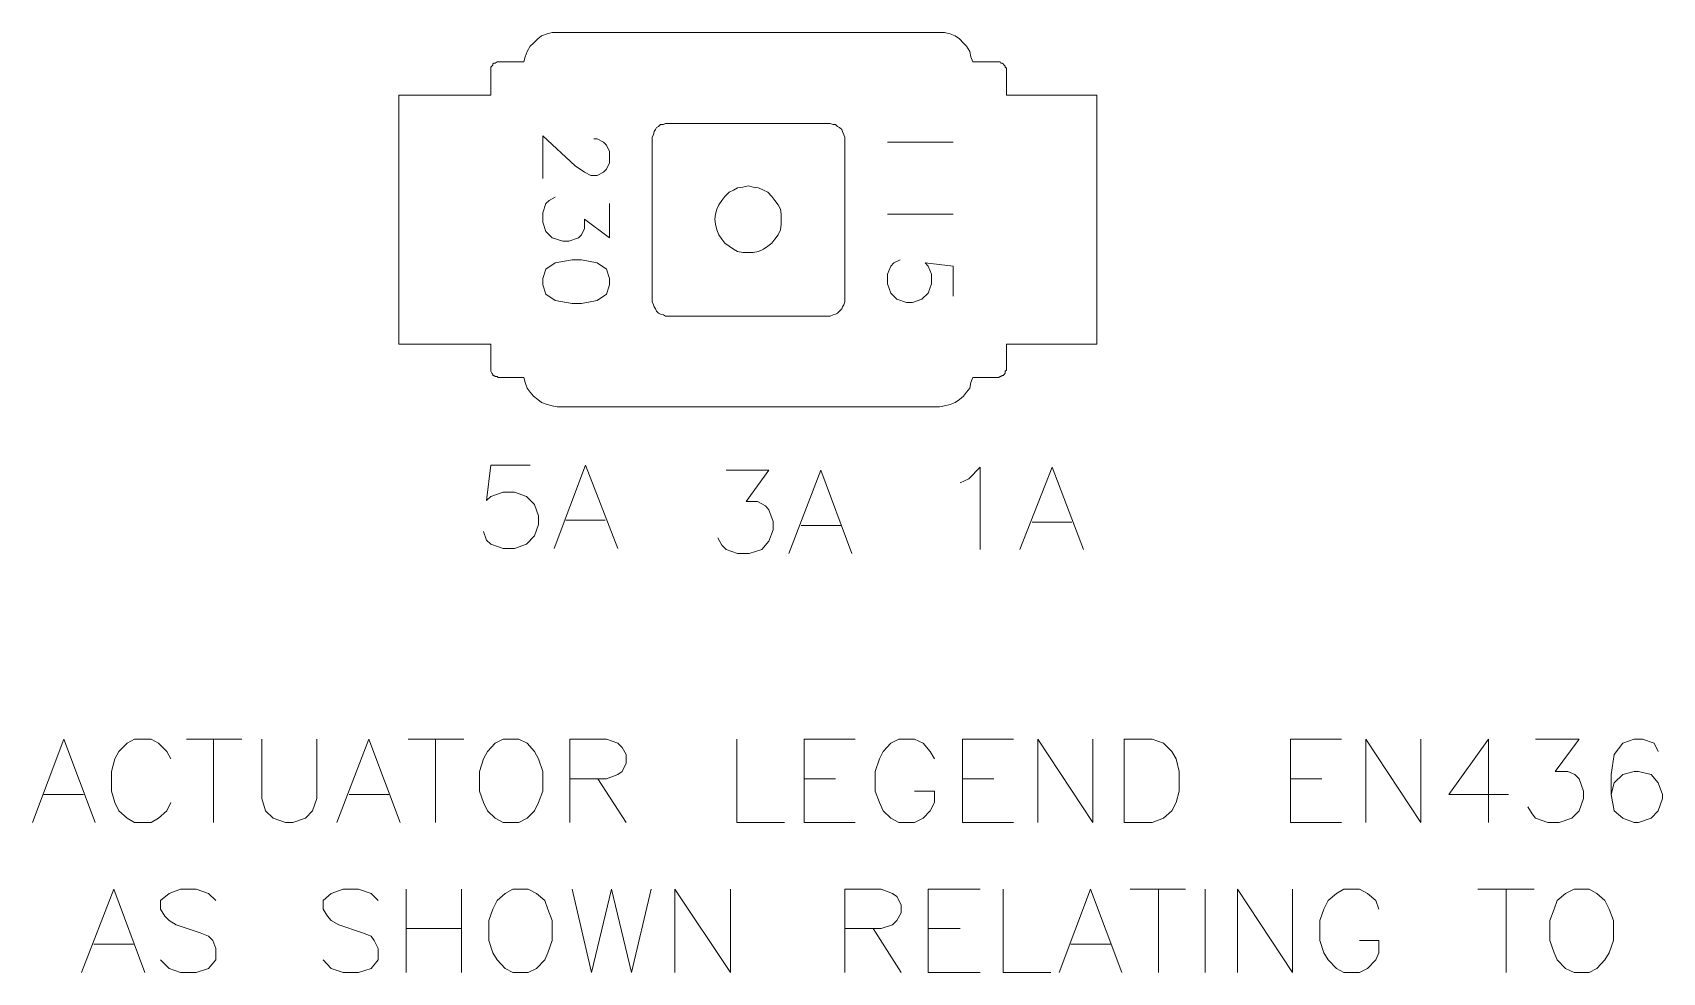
# Model space of a CAD drawing. Header units: millimetres. Extents: x 20 to 2064, y 18 to 2964.
# Drawn here: x 497 to 1045, y 390 to 706 of the extents above; entities that cross this region are included whole.
import ezdxf

# ---------------------------------------------------------------- set-up
doc = ezdxf.new("R2010")
doc.units = ezdxf.units.MM
doc.header["$MEASUREMENT"] = 0
doc.layers.get('0').update_dxf_attribs({"linetype": 'CONTINUOUS'})

msp = doc.modelspace()

# ---------------------------------------------------------------- linework, layer by layer
at = {"color": 0, "linetype": 'Continuous', "lineweight": 20, "true_color": 0x000007}
for points in [[(664.46, 701.41), (665.51, 702.46)], [(665.51, 702.46), (666.95, 703.91)], [(665.51, 702.46), (665.51, 702.46)], [(666.95, 703.91), (668.27, 704.96)], [(666.95, 703.91), (666.95, 703.91)], [(668.27, 704.96), (670.11, 705.61)], [(668.27, 704.96), (668.27, 704.96)], [(670.11, 705.61), (671.82, 706.01)], [(670.11, 705.61), (670.11, 705.61)], [(671.82, 706.01), (671.82, 706.01)], [(671.82, 706.01), (673.53, 706.01)], [(673.53, 706.01), (673.53, 706.01)], [(673.53, 706.01), (802.13, 706.01)], [(802.13, 706.01), (802.13, 706.01)], [(802.13, 706.01), (803.84, 706.01)], [(803.84, 706.01), (803.84, 706.01)], [(803.84, 706.01), (805.68, 705.61)], [(805.68, 705.61), (805.68, 705.61)], [(805.68, 705.61), (807.39, 704.96)], [(807.39, 704.96), (807.39, 704.96)], [(807.39, 704.96), (808.84, 703.91)], [(808.84, 703.91), (808.84, 703.91)], [(808.84, 703.91), (810.16, 702.46)], [(810.16, 702.46), (810.16, 702.46)], [(810.16, 702.46), (811.21, 701.41)], [(662.35, 696.15), (662.75, 697.86)], [(662.75, 697.86), (663.4, 699.7)], [(662.75, 697.86), (662.75, 697.86)], [(663.4, 699.7), (664.46, 701.41)], [(663.4, 699.7), (663.4, 699.7)], [(664.46, 701.41), (664.46, 701.41)], [(811.21, 701.41), (811.21, 701.41)], [(811.21, 701.41), (812.26, 699.7)], [(812.26, 699.7), (812.26, 699.7)], [(812.26, 699.7), (812.65, 697.86)], [(812.65, 697.86), (812.65, 697.86)], [(812.65, 697.86), (813.31, 696.15)], [(651.18, 694.44), (651.57, 694.7)], [(651.18, 694.04), (651.18, 694.44)], [(651.18, 694.44), (651.18, 694.44)], [(651.18, 693.39), (651.18, 694.04)], [(651.18, 694.04), (651.18, 694.04)], [(651.18, 684.97), (651.18, 693.39)], [(651.18, 693.39), (651.18, 693.39)], [(651.57, 694.7), (651.83, 695.1)], [(651.57, 694.7), (651.57, 694.7)], [(651.83, 695.49), (652.23, 695.75)], [(651.83, 695.1), (651.83, 695.49)], [(651.83, 695.49), (651.83, 695.49)], [(651.83, 695.1), (651.83, 695.1)], [(652.23, 695.75), (652.23, 695.75)], [(652.23, 695.75), (652.62, 695.75)], [(652.62, 695.75), (653.28, 696.15)], [(652.62, 695.75), (652.62, 695.75)], [(653.28, 696.15), (653.28, 696.15)], [(653.28, 696.15), (653.67, 696.15)], [(653.67, 696.15), (653.67, 696.15)], [(653.67, 696.15), (653.94, 696.15)], [(653.94, 696.15), (653.94, 696.15)], [(653.94, 696.15), (662.35, 696.15)], [(662.35, 696.15), (662.35, 696.15)], [(813.31, 696.15), (813.31, 696.15)], [(813.31, 696.15), (821.73, 696.15)], [(821.73, 696.15), (821.73, 696.15)], [(821.73, 696.15), (822.12, 696.15)], [(822.12, 696.15), (822.12, 696.15)], [(822.12, 696.15), (822.52, 696.15)], [(822.52, 696.15), (822.52, 696.15)], [(822.52, 696.15), (822.78, 695.75)], [(822.78, 695.75), (822.78, 695.75)], [(822.78, 695.75), (823.17, 695.75)], [(823.17, 695.75), (823.17, 695.75)], [(823.17, 695.75), (823.57, 695.49)], [(823.57, 695.49), (823.57, 695.49)], [(823.57, 695.49), (823.83, 695.1)], [(823.83, 695.1), (823.83, 695.1)], [(823.83, 695.1), (824.23, 694.7)], [(824.23, 694.7), (824.23, 694.7)], [(824.23, 694.7), (824.23, 694.44)], [(824.23, 694.44), (824.23, 694.44)], [(824.23, 694.44), (824.62, 694.04)], [(824.62, 694.04), (824.62, 694.04)], [(824.62, 694.04), (824.62, 693.39)], [(824.62, 693.39), (824.62, 693.39)], [(824.62, 693.39), (824.62, 684.97)], [(620.27, 684.97), (651.18, 684.97)], [(620.27, 601.21), (620.27, 684.97)], [(620.27, 684.97), (620.27, 684.97)], [(651.18, 684.97), (651.18, 684.97)], [(824.62, 684.97), (824.62, 684.97)], [(824.62, 684.97), (855, 684.97)], [(855, 684.97), (855, 684.97)], [(855, 684.97), (855, 601.21)], [(706.93, 674.06), (707.59, 674.45)], [(707.59, 674.45), (708.24, 675.11)], [(707.59, 674.45), (707.59, 674.45)], [(708.24, 675.11), (708.24, 675.11)], [(708.24, 675.11), (709.3, 675.11)], [(709.3, 675.11), (709.95, 675.5)], [(709.3, 675.11), (709.3, 675.11)], [(709.95, 675.5), (709.95, 675.5)], [(709.95, 675.5), (711.01, 675.5)], [(711.01, 675.5), (711.01, 675.5)], [(711.01, 675.5), (764.66, 675.5)], [(764.66, 675.5), (764.66, 675.5)], [(764.66, 675.5), (765.31, 675.5)], [(765.31, 675.5), (765.31, 675.5)], [(765.31, 675.5), (766.37, 675.11)], [(766.37, 675.11), (766.37, 675.11)], [(766.37, 675.11), (767.16, 675.11)], [(767.16, 675.11), (767.16, 675.11)], [(767.16, 675.11), (767.81, 674.45)], [(767.81, 674.45), (767.81, 674.45)], [(767.81, 674.45), (768.47, 674.06)], [(679.58, 661.17), (668.66, 671.29)], [(668.66, 671.29), (668.66, 671.29)], [(668.66, 671.29), (668.66, 656.96)], [(685.89, 670.24), (686.94, 670.24)], [(686.94, 670.24), (686.94, 670.24)], [(686.94, 670.24), (689.05, 669.19)], [(689.05, 669.19), (689.05, 669.19)], [(689.05, 669.19), (690.1, 668.14)], [(705.48, 670.9), (705.88, 671.69)], [(705.48, 669.85), (705.48, 670.9)], [(705.48, 670.9), (705.48, 670.9)], [(705.48, 616.33), (705.48, 669.85)], [(705.48, 669.85), (705.48, 669.85)], [(705.88, 671.69), (706.14, 672.74)], [(705.88, 671.69), (705.88, 671.69)], [(706.14, 672.74), (706.54, 673.4)], [(706.14, 672.74), (706.14, 672.74)], [(706.54, 673.4), (706.93, 674.06)], [(706.54, 673.4), (706.54, 673.4)], [(706.93, 674.06), (706.93, 674.06)], [(768.47, 674.06), (768.47, 674.06)], [(768.47, 674.06), (769.26, 673.4)], [(769.26, 673.4), (769.26, 673.4)], [(769.26, 673.4), (769.52, 672.74)], [(769.52, 672.74), (769.52, 672.74)], [(769.52, 672.74), (769.92, 671.69)], [(769.92, 671.69), (769.92, 671.69)], [(769.92, 671.69), (770.31, 670.9)], [(770.31, 670.9), (770.31, 670.9)], [(770.31, 670.9), (770.31, 669.85)], [(770.31, 669.85), (770.31, 669.85)], [(770.31, 669.85), (770.31, 616.33)], [(806.74, 669.19), (784.64, 669.19)], [(784.64, 669.19), (784.64, 669.19)], [(690.1, 668.14), (690.1, 668.14)], [(690.1, 668.14), (691.15, 666.03)], [(691.15, 666.03), (691.15, 666.03)], [(691.15, 666.03), (691.15, 662.22)], [(682.73, 659.06), (679.58, 661.17)], [(679.58, 661.17), (679.58, 661.17)], [(684.84, 658.01), (682.73, 659.06)], [(682.73, 659.06), (682.73, 659.06)], [(686.94, 658.01), (684.84, 658.01)], [(684.84, 658.01), (684.84, 658.01)], [(689.05, 659.06), (686.94, 658.01)], [(686.94, 658.01), (686.94, 658.01)], [(690.1, 660.12), (689.05, 659.06)], [(689.05, 659.06), (689.05, 659.06)], [(691.15, 662.22), (690.1, 660.12)], [(690.1, 660.12), (690.1, 660.12)], [(691.15, 662.22), (691.15, 662.22)], [(668.66, 656.96), (668.66, 656.96)], [(732.83, 653.02), (731.39, 652.36)], [(734.15, 653.81), (732.83, 653.02)], [(732.83, 653.02), (732.83, 653.02)], [(735.99, 654.07), (734.15, 653.81)], [(734.15, 653.81), (734.15, 653.81)], [(737.7, 654.46), (735.99, 654.07)], [(735.99, 654.07), (735.99, 654.07)], [(739.41, 654.07), (737.7, 654.46)], [(737.7, 654.46), (737.7, 654.46)], [(741.25, 653.81), (739.41, 654.07)], [(739.41, 654.07), (739.41, 654.07)], [(742.96, 653.02), (741.25, 653.81)], [(741.25, 653.81), (741.25, 653.81)], [(744.41, 652.36), (742.96, 653.02)], [(742.96, 653.02), (742.96, 653.02)], [(668.66, 645.39), (669.72, 648.55)], [(669.72, 648.55), (670.77, 649.6)], [(669.72, 648.55), (669.72, 648.55)], [(670.77, 649.6), (672.87, 650.65)], [(670.77, 649.6), (670.77, 649.6)], [(672.87, 650.65), (672.87, 650.65)], [(691.15, 648.55), (691.15, 636.97)], [(727.84, 648.15), (727.18, 646.7)], [(728.89, 649.6), (727.84, 648.15)], [(727.84, 648.15), (727.84, 648.15)], [(729.94, 650.91), (728.89, 649.6)], [(728.89, 649.6), (728.89, 649.6)], [(731.39, 652.36), (729.94, 650.91)], [(729.94, 650.91), (729.94, 650.91)], [(731.39, 652.36), (731.39, 652.36)], [(745.72, 650.91), (744.41, 652.36)], [(744.41, 652.36), (744.41, 652.36)], [(746.77, 649.6), (745.72, 650.91)], [(745.72, 650.91), (745.72, 650.91)], [(747.83, 648.15), (746.77, 649.6)], [(746.77, 649.6), (746.77, 649.6)], [(748.61, 646.7), (747.83, 648.15)], [(747.83, 648.15), (747.83, 648.15)], [(668.66, 642.23), (668.66, 645.39)], [(668.66, 645.39), (668.66, 645.39)], [(669.72, 639.08), (668.66, 642.23)], [(668.66, 642.23), (668.66, 642.23)], [(691.15, 636.97), (682.73, 643.29)], [(682.73, 643.29), (682.73, 643.29)], [(682.73, 643.29), (682.73, 640.13)], [(726.79, 644.99), (726.52, 643.29)], [(726.52, 643.29), (726.52, 643.29)], [(726.52, 643.29), (726.79, 641.58)], [(727.18, 646.7), (726.79, 644.99)], [(726.79, 644.99), (726.79, 644.99)], [(726.79, 641.58), (726.79, 641.58)], [(726.79, 641.58), (727.18, 639.73)], [(727.18, 646.7), (727.18, 646.7)], [(748.88, 644.99), (748.61, 646.7)], [(748.61, 646.7), (748.61, 646.7)], [(748.61, 639.73), (748.88, 641.58)], [(748.88, 643.29), (748.88, 644.99)], [(748.88, 644.99), (748.88, 644.99)], [(748.88, 641.58), (748.88, 643.29)], [(748.88, 643.29), (748.88, 643.29)], [(748.88, 641.58), (748.88, 641.58)], [(806.74, 644.99), (784.64, 644.99)], [(784.64, 644.99), (784.64, 644.99)], [(671.82, 636.97), (669.72, 639.08)], [(669.72, 639.08), (669.72, 639.08)], [(675.37, 635.92), (671.82, 636.97)], [(671.82, 636.97), (671.82, 636.97)], [(680.63, 636.97), (677.47, 635.92)], [(681.68, 638.03), (680.63, 636.97)], [(680.63, 636.97), (680.63, 636.97)], [(682.73, 640.13), (681.68, 638.03)], [(681.68, 638.03), (681.68, 638.03)], [(682.73, 640.13), (682.73, 640.13)], [(691.15, 636.97), (691.15, 636.97)], [(727.18, 639.73), (727.18, 639.73)], [(727.18, 639.73), (727.84, 638.03)], [(727.84, 638.03), (727.84, 638.03)], [(727.84, 638.03), (728.89, 636.58)], [(728.89, 636.58), (728.89, 636.58)], [(728.89, 636.58), (729.94, 635.26)], [(745.72, 635.26), (746.77, 636.58)], [(746.77, 636.58), (747.83, 638.03)], [(746.77, 636.58), (746.77, 636.58)], [(747.83, 638.03), (748.61, 639.73)], [(747.83, 638.03), (747.83, 638.03)], [(748.61, 639.73), (748.61, 639.73)], [(677.47, 635.92), (675.37, 635.92)], [(675.37, 635.92), (675.37, 635.92)], [(677.47, 635.92), (677.47, 635.92)], [(729.94, 635.26), (729.94, 635.26)], [(729.94, 635.26), (731.39, 634.21)], [(731.39, 634.21), (731.39, 634.21)], [(731.39, 634.21), (732.83, 633.16)], [(732.83, 633.16), (732.83, 633.16)], [(732.83, 633.16), (734.15, 632.37)], [(734.15, 632.37), (734.15, 632.37)], [(734.15, 632.37), (735.99, 632.11)], [(735.99, 632.11), (735.99, 632.11)], [(735.99, 632.11), (737.7, 632.11)], [(737.7, 632.11), (737.7, 632.11)], [(737.7, 632.11), (739.41, 632.11)], [(739.41, 632.11), (741.25, 632.37)], [(739.41, 632.11), (739.41, 632.11)], [(741.25, 632.37), (742.96, 633.16)], [(741.25, 632.37), (741.25, 632.37)], [(742.96, 633.16), (744.41, 634.21)], [(742.96, 633.16), (742.96, 633.16)], [(744.41, 634.21), (745.72, 635.26)], [(744.41, 634.21), (744.41, 634.21)], [(745.72, 635.26), (745.72, 635.26)], [(669.72, 626.45), (668.66, 623.3)], [(672.87, 628.56), (669.72, 626.45)], [(669.72, 626.45), (669.72, 626.45)], [(678.53, 629.61), (672.87, 628.56)], [(672.87, 628.56), (672.87, 628.56)], [(681.68, 629.61), (678.53, 629.61)], [(678.53, 629.61), (678.53, 629.61)], [(686.94, 628.56), (681.68, 629.61)], [(681.68, 629.61), (681.68, 629.61)], [(690.1, 626.45), (686.94, 628.56)], [(686.94, 628.56), (686.94, 628.56)], [(691.15, 623.3), (690.1, 626.45)], [(690.1, 626.45), (690.1, 626.45)], [(784.64, 624.74), (785.7, 627.51)], [(785.7, 627.51), (786.75, 628.56)], [(785.7, 627.51), (785.7, 627.51)], [(786.75, 628.56), (788.85, 629.61)], [(786.75, 628.56), (786.75, 628.56)], [(788.85, 629.61), (788.85, 629.61)], [(806.74, 627.51), (797.27, 628.56)], [(797.27, 628.56), (797.27, 628.56)], [(797.27, 628.56), (798.32, 627.51)], [(798.32, 627.51), (798.32, 627.51)], [(798.32, 627.51), (799.37, 624.74)], [(806.74, 617.38), (806.74, 627.51)], [(806.74, 627.51), (806.74, 627.51)], [(668.66, 623.3), (668.66, 623.3)], [(668.66, 623.3), (668.66, 621.19)], [(668.66, 621.19), (668.66, 621.19)], [(668.66, 621.19), (669.72, 618.04)], [(690.1, 618.04), (691.15, 621.19)], [(691.15, 621.19), (691.15, 623.3)], [(691.15, 623.3), (691.15, 623.3)], [(691.15, 621.19), (691.15, 621.19)], [(784.64, 621.59), (784.64, 624.74)], [(784.64, 624.74), (784.64, 624.74)], [(785.7, 618.43), (784.64, 621.59)], [(784.64, 621.59), (784.64, 621.59)], [(799.37, 621.59), (798.32, 618.43)], [(799.37, 624.74), (799.37, 624.74)], [(799.37, 624.74), (799.37, 621.59)], [(799.37, 621.59), (799.37, 621.59)], [(669.72, 618.04), (669.72, 618.04)], [(669.72, 618.04), (672.87, 615.93)], [(672.87, 615.93), (672.87, 615.93)], [(672.87, 615.93), (678.53, 614.88)], [(678.53, 614.88), (678.53, 614.88)], [(678.53, 614.88), (681.68, 614.88)], [(681.68, 614.88), (686.94, 615.93)], [(681.68, 614.88), (681.68, 614.88)], [(686.94, 615.93), (690.1, 618.04)], [(686.94, 615.93), (686.94, 615.93)], [(690.1, 618.04), (690.1, 618.04)], [(705.48, 615.54), (705.48, 616.33)], [(705.48, 616.33), (705.48, 616.33)], [(705.88, 614.49), (705.48, 615.54)], [(705.48, 615.54), (705.48, 615.54)], [(706.14, 613.83), (705.88, 614.49)], [(705.88, 614.49), (705.88, 614.49)], [(769.92, 614.49), (769.52, 613.83)], [(770.31, 615.54), (769.92, 614.49)], [(769.92, 614.49), (769.92, 614.49)], [(770.31, 616.33), (770.31, 616.33)], [(770.31, 616.33), (770.31, 615.54)], [(770.31, 615.54), (770.31, 615.54)], [(787.8, 616.33), (785.7, 618.43)], [(785.7, 618.43), (785.7, 618.43)], [(790.96, 615.28), (787.8, 616.33)], [(787.8, 616.33), (787.8, 616.33)], [(793.06, 615.28), (790.96, 615.28)], [(790.96, 615.28), (790.96, 615.28)], [(796.22, 616.33), (793.06, 615.28)], [(793.06, 615.28), (793.06, 615.28)], [(798.32, 618.43), (796.22, 616.33)], [(796.22, 616.33), (796.22, 616.33)], [(798.32, 618.43), (798.32, 618.43)], [(706.54, 613.17), (706.14, 613.83)], [(706.14, 613.83), (706.14, 613.83)], [(706.93, 612.38), (706.54, 613.17)], [(706.54, 613.17), (706.54, 613.17)], [(707.59, 611.73), (706.93, 612.38)], [(706.93, 612.38), (706.93, 612.38)], [(708.24, 611.33), (707.59, 611.73)], [(707.59, 611.73), (707.59, 611.73)], [(709.3, 611.07), (708.24, 611.33)], [(708.24, 611.33), (708.24, 611.33)], [(709.95, 610.67), (709.3, 611.07)], [(709.3, 611.07), (709.3, 611.07)], [(711.01, 610.67), (709.95, 610.67)], [(709.95, 610.67), (709.95, 610.67)], [(764.66, 610.67), (711.01, 610.67)], [(711.01, 610.67), (711.01, 610.67)], [(765.31, 610.67), (764.66, 610.67)], [(764.66, 610.67), (764.66, 610.67)], [(766.37, 611.07), (765.31, 610.67)], [(765.31, 610.67), (765.31, 610.67)], [(767.16, 611.33), (766.37, 611.07)], [(766.37, 611.07), (766.37, 611.07)], [(767.81, 611.73), (767.16, 611.33)], [(767.16, 611.33), (767.16, 611.33)], [(768.47, 612.38), (767.81, 611.73)], [(767.81, 611.73), (767.81, 611.73)], [(769.26, 613.17), (768.47, 612.38)], [(768.47, 612.38), (768.47, 612.38)], [(769.52, 613.83), (769.26, 613.17)], [(769.26, 613.17), (769.26, 613.17)], [(769.52, 613.83), (769.52, 613.83)], [(651.18, 601.21), (620.27, 601.21)], [(620.27, 601.21), (620.27, 601.21)], [(651.18, 592.79), (651.18, 601.21)], [(651.18, 601.21), (651.18, 601.21)], [(855, 601.21), (824.62, 601.21)], [(824.62, 601.21), (824.62, 601.21)], [(824.62, 601.21), (824.62, 592.79)], [(855, 601.21), (855, 601.21)], [(651.18, 592.53), (651.18, 592.79)], [(651.18, 592.79), (651.18, 592.79)], [(651.18, 592.13), (651.18, 592.53)], [(651.18, 592.53), (651.18, 592.53)], [(651.57, 591.48), (651.18, 592.13)], [(651.18, 592.13), (651.18, 592.13)], [(824.62, 592.53), (824.23, 592.13)], [(824.23, 592.13), (824.23, 592.13)], [(824.23, 592.13), (824.23, 591.48)], [(824.62, 592.79), (824.62, 592.79)], [(824.62, 592.79), (824.62, 592.53)], [(824.62, 592.53), (824.62, 592.53)], [(651.83, 591.08), (651.57, 591.48)], [(651.57, 591.48), (651.57, 591.48)], [(651.83, 590.69), (651.83, 591.08)], [(651.83, 591.08), (651.83, 591.08)], [(652.23, 590.69), (651.83, 590.69)], [(651.83, 590.69), (651.83, 590.69)], [(652.62, 590.42), (652.23, 590.69)], [(652.23, 590.69), (652.23, 590.69)], [(653.28, 590.42), (652.62, 590.42)], [(652.62, 590.42), (652.62, 590.42)], [(653.67, 590.03), (653.28, 590.42)], [(653.28, 590.42), (653.28, 590.42)], [(653.94, 590.03), (653.67, 590.03)], [(653.67, 590.03), (653.67, 590.03)], [(662.35, 590.03), (653.94, 590.03)], [(653.94, 590.03), (653.94, 590.03)], [(662.75, 588.32), (662.35, 590.03)], [(662.35, 590.03), (662.35, 590.03)], [(663.4, 586.48), (662.75, 588.32)], [(662.75, 588.32), (662.75, 588.32)], [(812.65, 588.32), (812.26, 586.48)], [(813.31, 590.03), (812.65, 588.32)], [(812.65, 588.32), (812.65, 588.32)], [(821.73, 590.03), (813.31, 590.03)], [(813.31, 590.03), (813.31, 590.03)], [(822.12, 590.03), (821.73, 590.03)], [(821.73, 590.03), (821.73, 590.03)], [(822.52, 590.42), (822.12, 590.03)], [(822.12, 590.03), (822.12, 590.03)], [(822.78, 590.42), (822.52, 590.42)], [(822.52, 590.42), (822.52, 590.42)], [(823.17, 590.69), (822.78, 590.42)], [(822.78, 590.42), (822.78, 590.42)], [(823.57, 590.69), (823.17, 590.69)], [(823.17, 590.69), (823.17, 590.69)], [(823.83, 591.08), (823.57, 590.69)], [(823.57, 590.69), (823.57, 590.69)], [(824.23, 591.48), (823.83, 591.08)], [(823.83, 591.08), (823.83, 591.08)], [(824.23, 591.48), (824.23, 591.48)], [(664.46, 585.16), (663.4, 586.48)], [(663.4, 586.48), (663.4, 586.48)], [(665.51, 583.72), (664.46, 585.16)], [(664.46, 585.16), (664.46, 585.16)], [(666.95, 582.66), (665.51, 583.72)], [(665.51, 583.72), (665.51, 583.72)], [(668.27, 581.61), (666.95, 582.66)], [(666.95, 582.66), (666.95, 582.66)], [(670.11, 580.96), (668.27, 581.61)], [(668.27, 581.61), (668.27, 581.61)], [(807.39, 581.61), (805.68, 580.96)], [(808.84, 582.66), (807.39, 581.61)], [(807.39, 581.61), (807.39, 581.61)], [(810.16, 583.72), (808.84, 582.66)], [(808.84, 582.66), (808.84, 582.66)], [(811.21, 585.16), (810.16, 583.72)], [(810.16, 583.72), (810.16, 583.72)], [(812.26, 586.48), (811.21, 585.16)], [(811.21, 585.16), (811.21, 585.16)], [(812.26, 586.48), (812.26, 586.48)], [(671.82, 580.56), (670.11, 580.96)], [(670.11, 580.96), (670.11, 580.96)], [(673.53, 580.17), (671.82, 580.56)], [(671.82, 580.56), (671.82, 580.56)], [(802.13, 580.17), (673.53, 580.17)], [(673.53, 580.17), (673.53, 580.17)], [(803.84, 580.56), (802.13, 580.17)], [(802.13, 580.17), (802.13, 580.17)], [(805.68, 580.96), (803.84, 580.56)], [(803.84, 580.56), (803.84, 580.56)], [(805.68, 580.96), (805.68, 580.96)], [(651.18, 560.57), (649.73, 548.74)], [(664.46, 560.57), (651.18, 560.57)], [(651.18, 560.57), (651.18, 560.57)], [(683, 560.57), (672.48, 532.56)], [(683, 560.57), (693.91, 532.56)], [(812, 555.97), (815.81, 559.92)], [(815.81, 559.92), (815.81, 559.92)], [(815.81, 559.92), (815.81, 532.17)], [(840.01, 559.92), (829.09, 532.17)], [(840.01, 559.92), (850.53, 532.17)], [(730.34, 558.86), (744.67, 558.86)], [(744.67, 558.86), (737.04, 548.34)], [(744.67, 558.86), (744.67, 558.86)], [(762.16, 558.86), (751.38, 530.85)], [(762.16, 558.86), (772.68, 530.85)], [(809.1, 554.66), (812, 555.97)], [(812, 555.97), (812, 555.97)], [(649.73, 548.74), (651.18, 550.05)], [(649.73, 548.74), (649.73, 548.74)], [(651.18, 550.05), (655.38, 551.5)], [(651.18, 550.05), (651.18, 550.05)], [(655.38, 551.5), (655.38, 551.5)], [(655.38, 551.5), (659.2, 551.5)], [(659.2, 551.5), (659.2, 551.5)], [(659.2, 551.5), (663.14, 550.05)], [(663.14, 550.05), (663.14, 550.05)], [(663.14, 550.05), (665.9, 547.29)], [(737.04, 548.34), (737.04, 548.34)], [(737.04, 548.34), (740.86, 548.34)], [(740.86, 548.34), (740.86, 548.34)], [(740.86, 548.34), (743.62, 546.9)], [(665.9, 547.29), (665.9, 547.29)], [(665.9, 547.29), (667.22, 543.48)], [(667.22, 543.48), (667.22, 543.48)], [(667.22, 543.48), (667.22, 540.59)], [(743.62, 546.9), (743.62, 546.9)], [(743.62, 546.9), (744.67, 545.58)], [(744.67, 545.58), (744.67, 545.58)], [(744.67, 545.58), (746.12, 541.64)], [(649.73, 535.33), (648.68, 538.22)], [(648.68, 538.22), (648.68, 538.22)], [(667.22, 540.59), (665.9, 536.77)], [(667.22, 540.59), (667.22, 540.59)], [(676.42, 542.03), (689.7, 542.03)], [(689.7, 542.03), (689.7, 542.03)], [(746.12, 538.88), (744.67, 535.06)], [(746.12, 541.64), (746.12, 541.64)], [(746.12, 541.64), (746.12, 538.88)], [(746.12, 538.88), (746.12, 538.88)], [(755.58, 540.32), (768.87, 540.32)], [(768.87, 540.32), (768.87, 540.32)], [(833.3, 541.37), (846.58, 541.37)], [(846.58, 541.37), (846.58, 541.37)], [(651.18, 534.01), (649.73, 535.33)], [(649.73, 535.33), (649.73, 535.33)], [(655.38, 532.56), (651.18, 534.01)], [(651.18, 534.01), (651.18, 534.01)], [(659.2, 532.56), (655.38, 532.56)], [(655.38, 532.56), (655.38, 532.56)], [(663.14, 534.01), (659.2, 532.56)], [(659.2, 532.56), (659.2, 532.56)], [(665.9, 536.77), (663.14, 534.01)], [(663.14, 534.01), (663.14, 534.01)], [(665.9, 536.77), (665.9, 536.77)], [(672.48, 532.56), (672.48, 532.56)], [(693.91, 532.56), (693.91, 532.56)], [(728.89, 533.62), (727.58, 536.11)], [(727.58, 536.11), (727.58, 536.11)], [(730.34, 532.17), (728.89, 533.62)], [(728.89, 533.62), (728.89, 533.62)], [(734.15, 530.85), (730.34, 532.17)], [(730.34, 532.17), (730.34, 532.17)], [(742.3, 532.17), (738.09, 530.85)], [(744.67, 535.06), (742.3, 532.17)], [(742.3, 532.17), (742.3, 532.17)], [(744.67, 535.06), (744.67, 535.06)], [(815.81, 532.17), (815.81, 532.17)], [(829.09, 532.17), (829.09, 532.17)], [(850.53, 532.17), (850.53, 532.17)], [(738.09, 530.85), (734.15, 530.85)], [(734.15, 530.85), (734.15, 530.85)], [(738.09, 530.85), (738.09, 530.85)], [(751.38, 530.85), (751.38, 530.85)], [(772.68, 530.85), (772.68, 530.85)], [(507.58, 468.39), (497.06, 440.38)], [(507.58, 468.39), (518.1, 440.38)], [(528.88, 467.08), (526.12, 464.32)], [(531.38, 468.39), (528.88, 467.08)], [(528.88, 467.08), (528.88, 467.08)], [(536.9, 468.39), (531.38, 468.39)], [(531.38, 468.39), (531.38, 468.39)], [(539.4, 467.08), (536.9, 468.39)], [(536.9, 468.39), (536.9, 468.39)], [(542.16, 464.32), (539.4, 467.08)], [(539.4, 467.08), (539.4, 467.08)], [(548.87, 468.39), (567.41, 468.39)], [(557.94, 468.39), (557.94, 440.38)], [(567.41, 468.39), (567.41, 468.39)], [(574.12, 468.39), (574.12, 448.54)], [(592.66, 448.54), (592.66, 468.39)], [(592.66, 468.39), (592.66, 468.39)], [(610.15, 468.39), (599.37, 440.38)], [(610.15, 468.39), (620.67, 440.38)], [(623.43, 468.39), (642.1, 468.39)], [(632.63, 468.39), (632.63, 440.38)], [(642.1, 468.39), (642.1, 468.39)], [(652.62, 467.08), (650.12, 464.32)], [(655.38, 468.39), (652.62, 467.08)], [(652.62, 467.08), (652.62, 467.08)], [(660.64, 468.39), (655.38, 468.39)], [(655.38, 468.39), (655.38, 468.39)], [(663.4, 467.08), (660.64, 468.39)], [(660.64, 468.39), (660.64, 468.39)], [(665.9, 464.32), (663.4, 467.08)], [(663.4, 467.08), (663.4, 467.08)], [(677.74, 468.39), (677.74, 440.38)], [(677.74, 468.39), (690.1, 468.39)], [(690.1, 468.39), (690.1, 468.39)], [(690.1, 468.39), (693.91, 467.08)], [(693.91, 467.08), (693.91, 467.08)], [(693.91, 467.08), (695.36, 465.63)], [(733.89, 468.39), (733.89, 440.38)], [(756.64, 468.39), (756.64, 440.38)], [(756.64, 468.39), (773.73, 468.39)], [(773.73, 468.39), (773.73, 468.39)], [(785.7, 467.08), (783.2, 464.32)], [(788.46, 468.39), (785.7, 467.08)], [(785.7, 467.08), (785.7, 467.08)], [(793.72, 468.39), (788.46, 468.39)], [(788.46, 468.39), (788.46, 468.39)], [(796.61, 467.08), (793.72, 468.39)], [(793.72, 468.39), (793.72, 468.39)], [(798.98, 464.32), (796.61, 467.08)], [(796.61, 467.08), (796.61, 467.08)], [(809.89, 468.39), (809.89, 440.38)], [(809.89, 468.39), (826.99, 468.39)], [(826.99, 468.39), (826.99, 468.39)], [(835.14, 468.39), (835.14, 440.38)], [(835.14, 468.39), (853.68, 440.38)], [(853.68, 468.39), (853.68, 440.38)], [(864.2, 468.39), (864.2, 440.38)], [(864.2, 468.39), (873.67, 468.39)], [(873.67, 468.39), (873.67, 468.39)], [(873.67, 468.39), (877.48, 467.08)], [(877.48, 467.08), (877.48, 467.08)], [(877.48, 467.08), (880.24, 464.32)], [(920.22, 468.39), (920.22, 440.38)], [(920.22, 468.39), (937.31, 468.39)], [(937.31, 468.39), (937.31, 468.39)], [(945.47, 468.39), (945.47, 440.38)], [(945.47, 468.39), (964.01, 440.38)], [(964.01, 468.39), (964.01, 440.38)], [(986.76, 468.39), (973.48, 449.85)], [(986.76, 468.39), (986.76, 440.38)], [(1002.54, 468.39), (1017.26, 468.39)], [(1017.26, 468.39), (1009.24, 457.61)], [(1017.26, 468.39), (1017.26, 468.39)], [(1031.99, 467.08), (1029.1, 463.27)], [(1035.8, 468.39), (1031.99, 467.08)], [(1031.99, 467.08), (1031.99, 467.08)], [(1038.57, 468.39), (1035.8, 468.39)], [(1035.8, 468.39), (1035.8, 468.39)], [(1042.51, 467.08), (1038.57, 468.39)], [(1038.57, 468.39), (1038.57, 468.39)], [(1043.83, 464.32), (1042.51, 467.08)], [(1042.51, 467.08), (1042.51, 467.08)], [(524.67, 461.82), (523.62, 457.61)], [(526.12, 464.32), (524.67, 461.82)], [(524.67, 461.82), (524.67, 461.82)], [(526.12, 464.32), (526.12, 464.32)], [(543.61, 461.82), (542.16, 464.32)], [(542.16, 464.32), (542.16, 464.32)], [(648.68, 461.82), (647.36, 457.61)], [(650.12, 464.32), (648.68, 461.82)], [(648.68, 461.82), (648.68, 461.82)], [(650.12, 464.32), (650.12, 464.32)], [(667.22, 461.82), (665.9, 464.32)], [(665.9, 464.32), (665.9, 464.32)], [(668.66, 457.61), (667.22, 461.82)], [(667.22, 461.82), (667.22, 461.82)], [(695.36, 465.63), (695.36, 465.63)], [(695.36, 465.63), (696.67, 463.27)], [(696.67, 463.27), (696.67, 463.27)], [(696.67, 463.27), (696.67, 460.37)], [(781.88, 461.82), (780.44, 457.61)], [(783.2, 464.32), (781.88, 461.82)], [(781.88, 461.82), (781.88, 461.82)], [(783.2, 464.32), (783.2, 464.32)], [(800.42, 461.82), (798.98, 464.32)], [(798.98, 464.32), (798.98, 464.32)], [(880.24, 464.32), (880.24, 464.32)], [(880.24, 464.32), (881.69, 461.82)], [(881.69, 461.82), (881.69, 461.82)], [(881.69, 461.82), (882.74, 457.61)], [(1029.1, 463.27), (1028.05, 456.56)], [(1029.1, 463.27), (1029.1, 463.27)], [(523.62, 457.61), (523.62, 457.61)], [(523.62, 457.61), (523.62, 450.9)], [(647.36, 457.61), (647.36, 457.61)], [(647.36, 457.61), (647.36, 450.9)], [(668.66, 450.9), (668.66, 457.61)], [(668.66, 457.61), (668.66, 457.61)], [(690.1, 455.11), (677.74, 455.11)], [(677.74, 455.11), (677.74, 455.11)], [(687.21, 455.11), (696.67, 440.38)], [(693.91, 456.56), (690.1, 455.11)], [(690.1, 455.11), (690.1, 455.11)], [(695.36, 457.61), (693.91, 456.56)], [(693.91, 456.56), (693.91, 456.56)], [(696.67, 460.37), (695.36, 457.61)], [(695.36, 457.61), (695.36, 457.61)], [(696.67, 460.37), (696.67, 460.37)], [(756.64, 455.11), (767.16, 455.11)], [(767.16, 455.11), (767.16, 455.11)], [(780.44, 457.61), (780.44, 457.61)], [(780.44, 457.61), (780.44, 450.9)], [(809.89, 455.11), (820.41, 455.11)], [(820.41, 455.11), (820.41, 455.11)], [(882.74, 457.61), (882.74, 457.61)], [(882.74, 457.61), (882.74, 450.9)], [(920.22, 455.11), (930.74, 455.11)], [(930.74, 455.11), (930.74, 455.11)], [(1009.24, 457.61), (1009.24, 457.61)], [(1009.24, 457.61), (1013.45, 457.61)], [(1013.45, 457.61), (1013.45, 457.61)], [(1013.45, 457.61), (1015.82, 456.56)], [(1015.82, 456.56), (1015.82, 456.56)], [(1015.82, 456.56), (1017.26, 455.11)], [(1017.26, 455.11), (1017.26, 455.11)], [(1017.26, 455.11), (1018.71, 450.9)], [(1028.05, 456.56), (1028.05, 456.56)], [(1028.05, 456.56), (1028.05, 449.85)], [(1031.99, 456.56), (1029.1, 453.8)], [(1035.8, 457.61), (1031.99, 456.56)], [(1031.99, 456.56), (1031.99, 456.56)], [(1037.25, 457.61), (1035.8, 457.61)], [(1035.8, 457.61), (1035.8, 457.61)], [(1041.46, 456.56), (1037.25, 457.61)], [(1037.25, 457.61), (1037.25, 457.61)], [(1043.83, 453.8), (1041.46, 456.56)], [(1041.46, 456.56), (1041.46, 456.56)], [(500.87, 449.85), (514.15, 449.85)], [(514.15, 449.85), (514.15, 449.85)], [(523.62, 450.9), (523.62, 450.9)], [(523.62, 450.9), (524.67, 447.09)], [(603.57, 449.85), (616.85, 449.85)], [(616.85, 449.85), (616.85, 449.85)], [(647.36, 450.9), (647.36, 450.9)], [(647.36, 450.9), (648.68, 447.09)], [(667.22, 447.09), (668.66, 450.9)], [(668.66, 450.9), (668.66, 450.9)], [(780.44, 450.9), (780.44, 450.9)], [(780.44, 450.9), (781.88, 447.09)], [(793.72, 450.9), (800.42, 450.9)], [(800.42, 447.09), (800.42, 450.9)], [(800.42, 450.9), (800.42, 450.9)], [(800.42, 450.9), (800.42, 450.9)], [(882.74, 450.9), (881.69, 447.09)], [(882.74, 450.9), (882.74, 450.9)], [(973.48, 449.85), (973.48, 449.85)], [(973.48, 449.85), (993.46, 449.85)], [(993.46, 449.85), (993.46, 449.85)], [(1018.71, 450.9), (1018.71, 450.9)], [(1018.71, 450.9), (1018.71, 448.54)], [(1029.1, 453.8), (1028.05, 449.85)], [(1028.05, 449.85), (1028.05, 449.85)], [(1028.05, 449.85), (1029.1, 444.33)], [(1028.05, 449.85), (1028.05, 449.85)], [(1029.1, 453.8), (1029.1, 453.8)], [(1045.27, 449.85), (1043.83, 453.8)], [(1043.83, 453.8), (1043.83, 453.8)], [(1045.27, 448.54), (1045.27, 449.85)], [(1045.27, 449.85), (1045.27, 449.85)], [(524.67, 447.09), (524.67, 447.09)], [(524.67, 447.09), (526.12, 444.33)], [(526.12, 444.33), (526.12, 444.33)], [(526.12, 444.33), (528.88, 441.83)], [(539.4, 441.83), (542.16, 444.33)], [(542.16, 444.33), (543.61, 447.09)], [(542.16, 444.33), (542.16, 444.33)], [(543.61, 447.09), (543.61, 447.09)], [(574.12, 448.54), (574.12, 448.54)], [(574.12, 448.54), (575.43, 444.33)], [(575.43, 444.33), (575.43, 444.33)], [(575.43, 444.33), (577.93, 441.83)], [(588.85, 441.83), (591.21, 444.33)], [(591.21, 444.33), (592.66, 448.54)], [(591.21, 444.33), (591.21, 444.33)], [(592.66, 448.54), (592.66, 448.54)], [(648.68, 447.09), (648.68, 447.09)], [(648.68, 447.09), (650.12, 444.33)], [(650.12, 444.33), (650.12, 444.33)], [(650.12, 444.33), (652.62, 441.83)], [(663.4, 441.83), (665.9, 444.33)], [(665.9, 444.33), (667.22, 447.09)], [(665.9, 444.33), (665.9, 444.33)], [(667.22, 447.09), (667.22, 447.09)], [(781.88, 447.09), (781.88, 447.09)], [(781.88, 447.09), (783.2, 444.33)], [(783.2, 444.33), (783.2, 444.33)], [(783.2, 444.33), (785.7, 441.83)], [(796.61, 441.83), (798.98, 444.33)], [(798.98, 444.33), (800.42, 447.09)], [(798.98, 444.33), (798.98, 444.33)], [(800.42, 447.09), (800.42, 447.09)], [(880.24, 444.33), (877.48, 441.83)], [(881.69, 447.09), (880.24, 444.33)], [(880.24, 444.33), (880.24, 444.33)], [(881.69, 447.09), (881.69, 447.09)], [(1001.48, 443.28), (1000.04, 445.64)], [(1000.04, 445.64), (1000.04, 445.64)], [(1017.26, 444.33), (1014.77, 441.83)], [(1018.71, 448.54), (1017.26, 444.33)], [(1017.26, 444.33), (1017.26, 444.33)], [(1018.71, 448.54), (1018.71, 448.54)], [(1029.1, 444.33), (1029.1, 444.33)], [(1029.1, 444.33), (1031.99, 441.83)], [(1041.46, 441.83), (1043.83, 444.33)], [(1043.83, 444.33), (1045.27, 448.54)], [(1043.83, 444.33), (1043.83, 444.33)], [(1045.27, 448.54), (1045.27, 448.54)], [(497.06, 440.38), (497.06, 440.38)], [(518.1, 440.38), (518.1, 440.38)], [(528.88, 441.83), (528.88, 441.83)], [(528.88, 441.83), (531.38, 440.38)], [(531.38, 440.38), (531.38, 440.38)], [(531.38, 440.38), (536.9, 440.38)], [(536.9, 440.38), (539.4, 441.83)], [(536.9, 440.38), (536.9, 440.38)], [(539.4, 441.83), (539.4, 441.83)], [(557.94, 440.38), (557.94, 440.38)], [(577.93, 441.83), (577.93, 441.83)], [(577.93, 441.83), (582.14, 440.38)], [(582.14, 440.38), (582.14, 440.38)], [(582.14, 440.38), (584.64, 440.38)], [(584.64, 440.38), (588.85, 441.83)], [(584.64, 440.38), (584.64, 440.38)], [(588.85, 441.83), (588.85, 441.83)], [(599.37, 440.38), (599.37, 440.38)], [(620.67, 440.38), (620.67, 440.38)], [(632.63, 440.38), (632.63, 440.38)], [(652.62, 441.83), (652.62, 441.83)], [(652.62, 441.83), (655.38, 440.38)], [(655.38, 440.38), (655.38, 440.38)], [(655.38, 440.38), (660.64, 440.38)], [(660.64, 440.38), (663.4, 441.83)], [(660.64, 440.38), (660.64, 440.38)], [(663.4, 441.83), (663.4, 441.83)], [(677.74, 440.38), (677.74, 440.38)], [(696.67, 440.38), (696.67, 440.38)], [(733.89, 440.38), (733.89, 440.38)], [(733.89, 440.38), (749.93, 440.38)], [(749.93, 440.38), (749.93, 440.38)], [(756.64, 440.38), (756.64, 440.38)], [(756.64, 440.38), (773.73, 440.38)], [(773.73, 440.38), (773.73, 440.38)], [(785.7, 441.83), (785.7, 441.83)], [(785.7, 441.83), (788.46, 440.38)], [(788.46, 440.38), (788.46, 440.38)], [(788.46, 440.38), (793.72, 440.38)], [(793.72, 440.38), (796.61, 441.83)], [(793.72, 440.38), (793.72, 440.38)], [(796.61, 441.83), (796.61, 441.83)], [(809.89, 440.38), (809.89, 440.38)], [(809.89, 440.38), (826.99, 440.38)], [(826.99, 440.38), (826.99, 440.38)], [(835.14, 440.38), (835.14, 440.38)], [(853.68, 440.38), (853.68, 440.38)], [(853.68, 440.38), (853.68, 440.38)], [(864.2, 440.38), (864.2, 440.38)], [(873.67, 440.38), (864.2, 440.38)], [(864.2, 440.38), (864.2, 440.38)], [(877.48, 441.83), (873.67, 440.38)], [(873.67, 440.38), (873.67, 440.38)], [(877.48, 441.83), (877.48, 441.83)], [(920.22, 440.38), (920.22, 440.38)], [(920.22, 440.38), (937.31, 440.38)], [(937.31, 440.38), (937.31, 440.38)], [(945.47, 440.38), (945.47, 440.38)], [(964.01, 440.38), (964.01, 440.38)], [(964.01, 440.38), (964.01, 440.38)], [(986.76, 440.38), (986.76, 440.38)], [(1002.54, 441.83), (1001.48, 443.28)], [(1001.48, 443.28), (1001.48, 443.28)], [(1006.74, 440.38), (1002.54, 441.83)], [(1002.54, 441.83), (1002.54, 441.83)], [(1010.56, 440.38), (1006.74, 440.38)], [(1006.74, 440.38), (1006.74, 440.38)], [(1014.77, 441.83), (1010.56, 440.38)], [(1010.56, 440.38), (1010.56, 440.38)], [(1014.77, 441.83), (1014.77, 441.83)], [(1031.99, 441.83), (1031.99, 441.83)], [(1031.99, 441.83), (1035.8, 440.38)], [(1035.8, 440.38), (1035.8, 440.38)], [(1035.8, 440.38), (1037.25, 440.38)], [(1037.25, 440.38), (1041.46, 441.83)], [(1037.25, 440.38), (1037.25, 440.38)], [(1041.46, 441.83), (1041.46, 441.83)], [(524.41, 418.03), (513.5, 390.02)], [(524.41, 418.03), (534.8, 390.02)], [(546.77, 418.03), (542.95, 416.58)], [(552.03, 418.03), (546.77, 418.03)], [(546.77, 418.03), (546.77, 418.03)], [(556.23, 416.58), (552.03, 418.03)], [(552.03, 418.03), (552.03, 418.03)], [(601.47, 418.03), (597.52, 416.58)], [(606.73, 418.03), (601.47, 418.03)], [(601.47, 418.03), (601.47, 418.03)], [(610.94, 416.58), (606.73, 418.03)], [(606.73, 418.03), (606.73, 418.03)], [(622.77, 418.03), (622.77, 390.02)], [(641.31, 418.03), (641.31, 390.02)], [(658.54, 418.03), (656.04, 416.58)], [(663.8, 418.03), (658.54, 418.03)], [(658.54, 418.03), (658.54, 418.03)], [(666.56, 416.58), (663.8, 418.03)], [(663.8, 418.03), (663.8, 418.03)], [(678.53, 418.03), (685.1, 390.02)], [(691.81, 418.03), (685.1, 390.02)], [(691.81, 418.03), (698.51, 390.02)], [(705.09, 418.03), (698.51, 390.02)], [(713.11, 418.03), (713.11, 390.02)], [(713.11, 418.03), (731.78, 390.02)], [(731.78, 418.03), (731.78, 390.02)], [(770.31, 418.03), (770.31, 390.02)], [(770.31, 418.03), (782.54, 418.03)], [(782.54, 418.03), (782.54, 418.03)], [(782.54, 418.03), (786.35, 416.58)], [(798.32, 418.03), (798.32, 390.02)], [(798.32, 418.03), (815.81, 418.03)], [(815.81, 418.03), (815.81, 418.03)], [(823.57, 418.03), (823.57, 390.02)], [(852.89, 418.03), (842.37, 390.02)], [(852.89, 418.03), (863.41, 390.02)], [(866.3, 418.03), (884.85, 418.03)], [(875.77, 418.03), (875.77, 390.02)], [(884.85, 418.03), (884.85, 418.03)], [(891.42, 418.03), (891.42, 390.02)], [(902.34, 418.03), (902.34, 390.02)], [(902.34, 418.03), (920.88, 390.02)], [(920.88, 418.03), (920.88, 390.02)], [(938.1, 418.03), (935.6, 416.58)], [(943.36, 418.03), (938.1, 418.03)], [(938.1, 418.03), (938.1, 418.03)], [(946.12, 416.58), (943.36, 418.03)], [(943.36, 418.03), (943.36, 418.03)], [(983.21, 418.03), (1002.14, 418.03)], [(992.67, 418.03), (992.67, 390.02)], [(1002.14, 418.03), (1002.14, 418.03)], [(1015.55, 418.03), (1012.66, 416.58)], [(1020.68, 418.03), (1015.55, 418.03)], [(1015.55, 418.03), (1015.55, 418.03)], [(1023.18, 416.58), (1020.68, 418.03)], [(1020.68, 418.03), (1020.68, 418.03)], [(542.95, 416.58), (540.06, 414.22)], [(540.06, 414.22), (540.06, 414.22)], [(540.06, 414.22), (540.06, 411.32)], [(540.06, 411.32), (540.06, 411.32)], [(540.06, 411.32), (541.51, 408.96)], [(542.95, 416.58), (542.95, 416.58)], [(558.73, 414.22), (556.23, 416.58)], [(556.23, 416.58), (556.23, 416.58)], [(597.52, 416.58), (594.76, 414.22)], [(594.76, 414.22), (594.76, 414.22)], [(594.76, 414.22), (594.76, 411.32)], [(594.76, 411.32), (594.76, 411.32)], [(594.76, 411.32), (596.21, 408.96)], [(597.52, 416.58), (597.52, 416.58)], [(613.3, 414.22), (610.94, 416.58)], [(610.94, 416.58), (610.94, 416.58)], [(651.83, 411.32), (650.52, 407.51)], [(653.28, 414.22), (651.83, 411.32)], [(651.83, 411.32), (651.83, 411.32)], [(656.04, 416.58), (653.28, 414.22)], [(653.28, 414.22), (653.28, 414.22)], [(656.04, 416.58), (656.04, 416.58)], [(669.32, 414.22), (666.56, 416.58)], [(666.56, 416.58), (666.56, 416.58)], [(670.37, 411.32), (669.32, 414.22)], [(669.32, 414.22), (669.32, 414.22)], [(671.82, 407.51), (670.37, 411.32)], [(670.37, 411.32), (670.37, 411.32)], [(786.35, 416.58), (786.35, 416.58)], [(786.35, 416.58), (787.8, 415.53)], [(787.8, 415.53), (787.8, 415.53)], [(787.8, 415.53), (789.25, 412.77)], [(789.25, 412.77), (789.25, 412.77)], [(789.25, 412.77), (789.25, 410.01)], [(931.4, 411.32), (930.08, 407.51)], [(932.84, 414.22), (931.4, 411.32)], [(931.4, 411.32), (931.4, 411.32)], [(935.6, 416.58), (932.84, 414.22)], [(932.84, 414.22), (932.84, 414.22)], [(935.6, 416.58), (935.6, 416.58)], [(948.89, 414.22), (946.12, 416.58)], [(946.12, 416.58), (946.12, 416.58)], [(949.94, 411.32), (948.89, 414.22)], [(948.89, 414.22), (948.89, 414.22)], [(1008.85, 411.32), (1007.4, 407.51)], [(1009.9, 414.22), (1008.85, 411.32)], [(1008.85, 411.32), (1008.85, 411.32)], [(1012.66, 416.58), (1009.9, 414.22)], [(1009.9, 414.22), (1009.9, 414.22)], [(1012.66, 416.58), (1012.66, 416.58)], [(1025.94, 414.22), (1023.18, 416.58)], [(1023.18, 416.58), (1023.18, 416.58)], [(1027.39, 411.32), (1025.94, 414.22)], [(1025.94, 414.22), (1025.94, 414.22)], [(1028.84, 407.51), (1027.39, 411.32)], [(1027.39, 411.32), (1027.39, 411.32)], [(541.51, 408.96), (541.51, 408.96)], [(541.51, 408.96), (542.95, 407.51)], [(542.95, 407.51), (542.95, 407.51)], [(542.95, 407.51), (545.32, 406.06)], [(545.32, 406.06), (545.32, 406.06)], [(545.32, 406.06), (553.47, 403.3)], [(596.21, 408.96), (596.21, 408.96)], [(596.21, 408.96), (597.52, 407.51)], [(597.52, 407.51), (597.52, 407.51)], [(597.52, 407.51), (600.02, 406.06)], [(600.02, 406.06), (600.02, 406.06)], [(600.02, 406.06), (608.04, 403.3)], [(650.52, 407.51), (650.52, 407.51)], [(650.52, 407.51), (650.52, 400.8)], [(671.82, 400.8), (671.82, 407.51)], [(671.82, 407.51), (671.82, 407.51)], [(786.35, 406.06), (782.54, 404.75)], [(787.8, 407.51), (786.35, 406.06)], [(786.35, 406.06), (786.35, 406.06)], [(789.25, 410.01), (787.8, 407.51)], [(787.8, 407.51), (787.8, 407.51)], [(789.25, 410.01), (789.25, 410.01)], [(930.08, 407.51), (930.08, 407.51)], [(930.08, 407.51), (930.08, 400.8)], [(1007.4, 407.51), (1007.4, 407.51)], [(1007.4, 407.51), (1007.4, 400.8)], [(1028.84, 400.8), (1028.84, 407.51)], [(1028.84, 407.51), (1028.84, 407.51)], [(553.47, 403.3), (553.47, 403.3)], [(553.47, 403.3), (556.23, 402.25)], [(556.23, 402.25), (556.23, 402.25)], [(556.23, 402.25), (557.68, 400.8)], [(557.68, 400.8), (557.68, 400.8)], [(557.68, 400.8), (558.73, 398.04)], [(608.04, 403.3), (608.04, 403.3)], [(608.04, 403.3), (610.94, 402.25)], [(610.94, 402.25), (610.94, 402.25)], [(610.94, 402.25), (611.99, 400.8)], [(611.99, 400.8), (611.99, 400.8)], [(611.99, 400.8), (613.3, 398.04)], [(622.77, 404.75), (641.31, 404.75)], [(641.31, 404.75), (641.31, 404.75)], [(650.52, 400.8), (650.52, 400.8)], [(650.52, 400.8), (651.83, 396.6)], [(670.37, 396.6), (671.82, 400.8)], [(671.82, 400.8), (671.82, 400.8)], [(782.54, 404.75), (770.31, 404.75)], [(770.31, 404.75), (770.31, 404.75)], [(779.78, 404.75), (789.25, 390.02)], [(782.54, 404.75), (782.54, 404.75)], [(798.32, 404.75), (809.1, 404.75)], [(809.1, 404.75), (809.1, 404.75)], [(930.08, 400.8), (930.08, 400.8)], [(930.08, 400.8), (931.4, 396.6)], [(943.36, 400.8), (949.94, 400.8)], [(949.94, 396.6), (949.94, 400.8)], [(949.94, 400.8), (949.94, 400.8)], [(949.94, 400.8), (949.94, 400.8)], [(1007.4, 400.8), (1007.4, 400.8)], [(1007.4, 400.8), (1008.85, 396.6)], [(1027.39, 396.6), (1028.84, 400.8)], [(1028.84, 400.8), (1028.84, 400.8)], [(517.71, 399.49), (530.99, 399.49)], [(530.99, 399.49), (530.99, 399.49)], [(558.73, 398.04), (558.73, 398.04)], [(558.73, 398.04), (558.73, 394.23)], [(613.3, 398.04), (613.3, 398.04)], [(613.3, 398.04), (613.3, 394.23)], [(651.83, 396.6), (651.83, 396.6)], [(651.83, 396.6), (653.28, 394.23)], [(669.32, 394.23), (670.37, 396.6)], [(670.37, 396.6), (670.37, 396.6)], [(846.32, 399.49), (859.6, 399.49)], [(859.6, 399.49), (859.6, 399.49)], [(931.4, 396.6), (931.4, 396.6)], [(931.4, 396.6), (932.84, 394.23)], [(948.89, 394.23), (949.94, 396.6)], [(949.94, 396.6), (949.94, 396.6)], [(1008.85, 396.6), (1008.85, 396.6)], [(1008.85, 396.6), (1009.9, 394.23)], [(1025.94, 394.23), (1027.39, 396.6)], [(1027.39, 396.6), (1027.39, 396.6)], [(513.5, 390.02), (513.5, 390.02)], [(534.8, 390.02), (534.8, 390.02)], [(542.95, 391.34), (540.06, 394.23)], [(540.06, 394.23), (540.06, 394.23)], [(546.77, 390.02), (542.95, 391.34)], [(542.95, 391.34), (542.95, 391.34)], [(552.03, 390.02), (546.77, 390.02)], [(546.77, 390.02), (546.77, 390.02)], [(556.23, 391.34), (552.03, 390.02)], [(552.03, 390.02), (552.03, 390.02)], [(558.73, 394.23), (556.23, 391.34)], [(556.23, 391.34), (556.23, 391.34)], [(558.73, 394.23), (558.73, 394.23)], [(597.52, 391.34), (594.76, 394.23)], [(594.76, 394.23), (594.76, 394.23)], [(601.47, 390.02), (597.52, 391.34)], [(597.52, 391.34), (597.52, 391.34)], [(606.73, 390.02), (601.47, 390.02)], [(601.47, 390.02), (601.47, 390.02)], [(610.94, 391.34), (606.73, 390.02)], [(606.73, 390.02), (606.73, 390.02)], [(613.3, 394.23), (610.94, 391.34)], [(610.94, 391.34), (610.94, 391.34)], [(613.3, 394.23), (613.3, 394.23)], [(622.77, 390.02), (622.77, 390.02)], [(641.31, 390.02), (641.31, 390.02)], [(653.28, 394.23), (653.28, 394.23)], [(653.28, 394.23), (656.04, 391.34)], [(656.04, 391.34), (656.04, 391.34)], [(656.04, 391.34), (658.54, 390.02)], [(658.54, 390.02), (658.54, 390.02)], [(658.54, 390.02), (663.8, 390.02)], [(663.8, 390.02), (666.56, 391.34)], [(663.8, 390.02), (663.8, 390.02)], [(666.56, 391.34), (669.32, 394.23)], [(666.56, 391.34), (666.56, 391.34)], [(669.32, 394.23), (669.32, 394.23)], [(685.1, 390.02), (685.1, 390.02)], [(685.1, 390.02), (685.1, 390.02)], [(698.51, 390.02), (698.51, 390.02)], [(698.51, 390.02), (698.51, 390.02)], [(713.11, 390.02), (713.11, 390.02)], [(731.78, 390.02), (731.78, 390.02)], [(731.78, 390.02), (731.78, 390.02)], [(770.31, 390.02), (770.31, 390.02)], [(789.25, 390.02), (789.25, 390.02)], [(798.32, 390.02), (798.32, 390.02)], [(798.32, 390.02), (815.81, 390.02)], [(815.81, 390.02), (815.81, 390.02)], [(823.57, 390.02), (823.57, 390.02)], [(823.57, 390.02), (839.61, 390.02)], [(839.61, 390.02), (839.61, 390.02)], [(842.37, 390.02), (842.37, 390.02)], [(863.41, 390.02), (863.41, 390.02)], [(875.77, 390.02), (875.77, 390.02)], [(891.42, 390.02), (891.42, 390.02)], [(902.34, 390.02), (902.34, 390.02)], [(920.88, 390.02), (920.88, 390.02)], [(920.88, 390.02), (920.88, 390.02)], [(932.84, 394.23), (932.84, 394.23)], [(932.84, 394.23), (935.6, 391.34)], [(935.6, 391.34), (935.6, 391.34)], [(935.6, 391.34), (938.1, 390.02)], [(938.1, 390.02), (938.1, 390.02)], [(938.1, 390.02), (943.36, 390.02)], [(943.36, 390.02), (946.12, 391.34)], [(943.36, 390.02), (943.36, 390.02)], [(946.12, 391.34), (948.89, 394.23)], [(946.12, 391.34), (946.12, 391.34)], [(948.89, 394.23), (948.89, 394.23)], [(992.67, 390.02), (992.67, 390.02)], [(1009.9, 394.23), (1009.9, 394.23)], [(1009.9, 394.23), (1012.66, 391.34)], [(1012.66, 391.34), (1012.66, 391.34)], [(1012.66, 391.34), (1015.55, 390.02)], [(1015.55, 390.02), (1015.55, 390.02)], [(1015.55, 390.02), (1020.68, 390.02)], [(1020.68, 390.02), (1023.18, 391.34)], [(1020.68, 390.02), (1020.68, 390.02)], [(1023.18, 391.34), (1025.94, 394.23)], [(1023.18, 391.34), (1023.18, 391.34)], [(1025.94, 394.23), (1025.94, 394.23)]]:
    msp.add_lwpolyline(points, close=True, dxfattribs=at)

doc.saveas('drawing.dxf')
